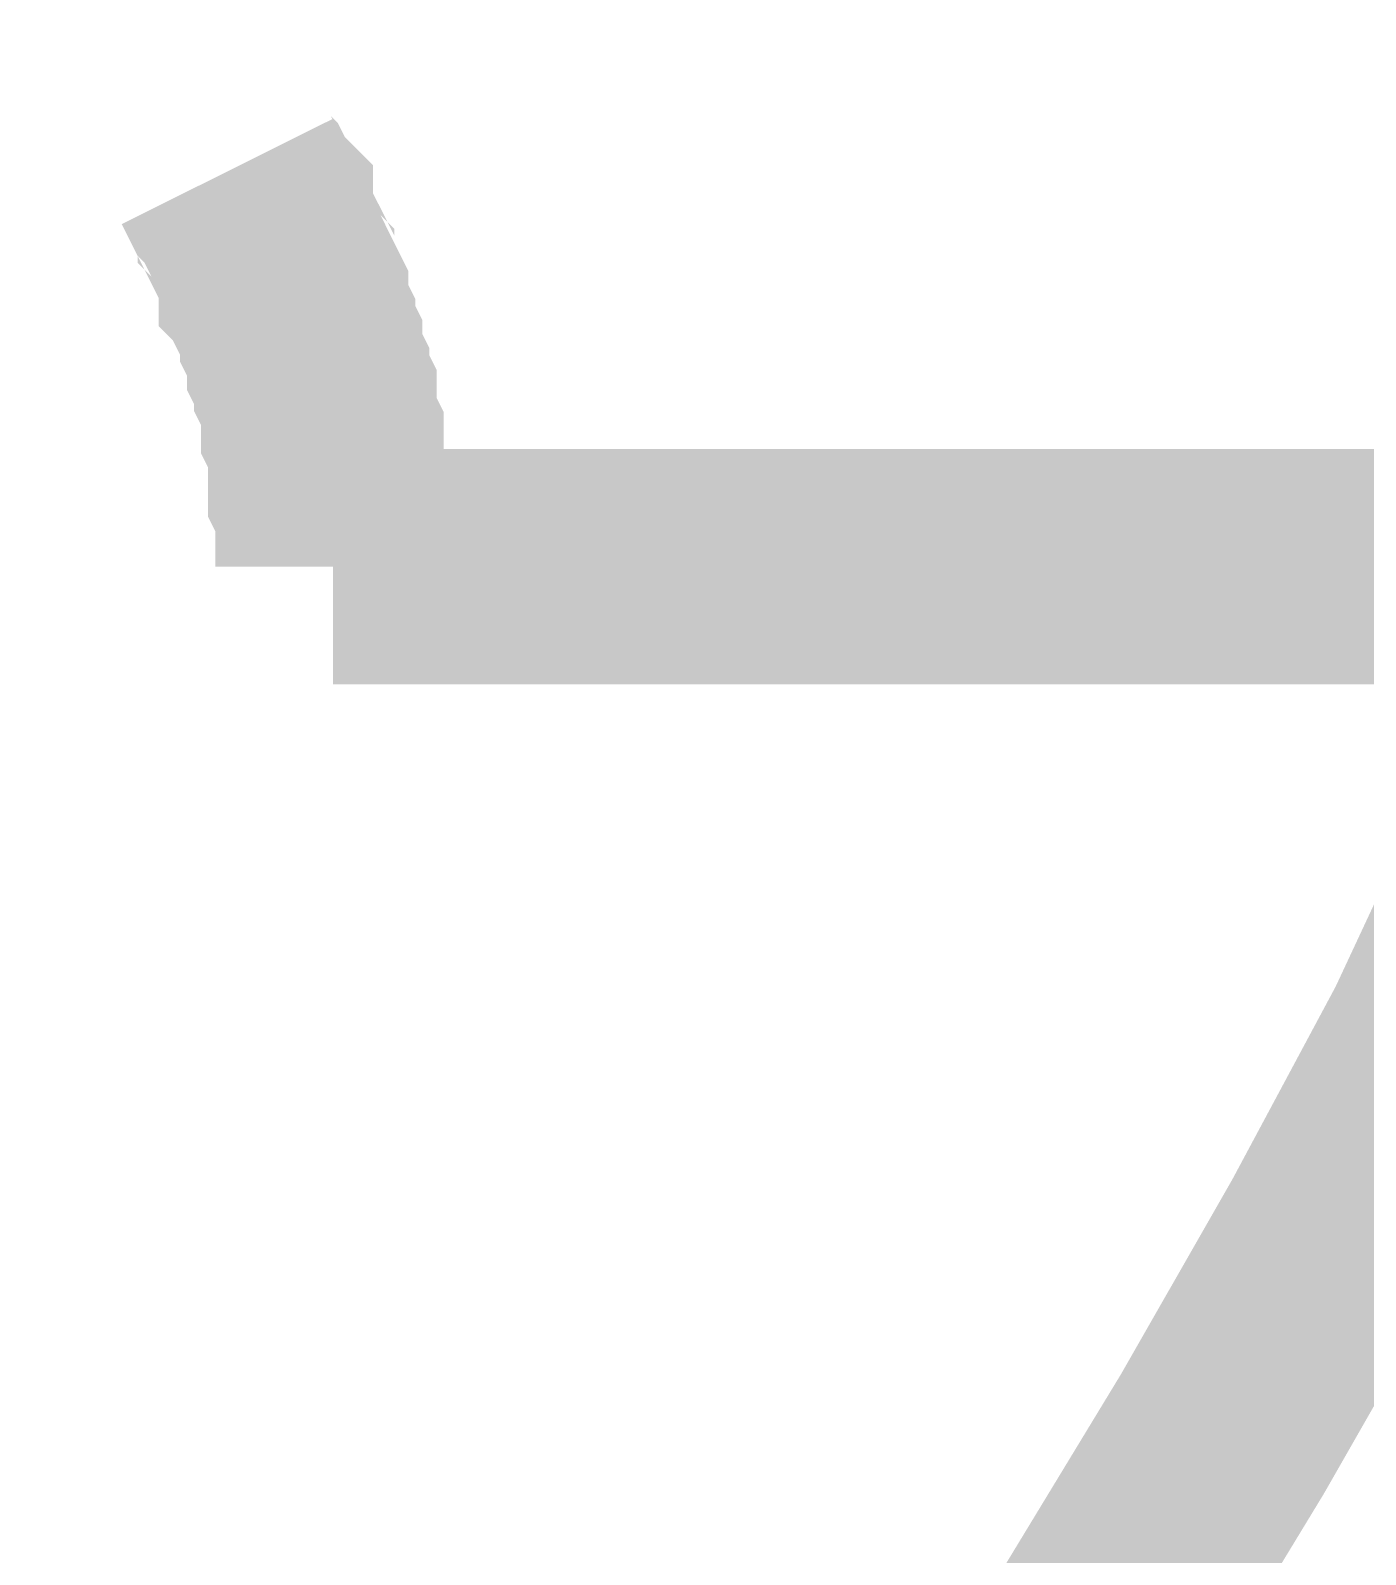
# Model space of a CAD drawing. Header units: inches. Extents: x 0 to 841, y 0 to 594.
# Drawn here: x 514.04 to 518.288, y 56.844 to 61.695 of the extents above; entities that cross this region are included whole.
import ezdxf

# ---------------------------------------------------------------- set-up
doc = ezdxf.new("R2010")
doc.units = ezdxf.units.IN
doc.layers.add('Sheet', color=255, linetype='Continuous')

msp = doc.modelspace()

# ---------------------------------------------------------------- linework, layer by layer
at = {"layer": 'Sheet'}
for points in [[(519.8309, 62.706, 0.7493, 0.7493, 0), (519.6961, 61.9648, 0.7493, 0.7493, 0), (519.5389, 61.2461, 0.7493, 0.7493, 0), (519.3368, 60.5275, 0.7493, 0.7493, 0), (519.0898, 59.8312, 0.7493, 0.7493, 0), (518.8427, 59.1574, 0.7493, 0.7493, 0), (518.5283, 58.4837, 0.7493, 0.7493, 0), (518.1915, 57.8548, 0.7493, 0.7493, 0), (517.8321, 57.226, 0.7493, 0.7493, 0), (517.4504, 56.5971, 0.7493, 0.7493, 0), (517.0237, 56.0132, 0.7493, 0.7493, 0), (516.5745, 55.4517, 0.7493, 0.7493, 0), (516.1029, 54.9127, 0.7493, 0.7493, 0), (515.6088, 54.3961, 0.7493, 0.7493, 0), (515.0923, 53.902, 0.7493, 0.7493, 0), (514.5533, 53.4304, 0.7493, 0.7493, 0), (513.9919, 52.9812, 0.7493, 0.7493, 0), (513.408, 52.5544, 0.7493, 0.7493, 0)], [(513.408, 52.5544, 0.7493, 0.7493, 0), (513.9919, 52.9812, 0.7493, 0.7493, 0), (514.5533, 53.4304, 0.7493, 0.7493, 0), (515.0923, 53.902, 0.7493, 0.7493, 0), (515.6088, 54.3961, 0.7493, 0.7493, 0), (516.1029, 54.9127, 0.7493, 0.7493, 0), (516.5745, 55.4517, 0.7493, 0.7493, 0), (517.0237, 56.0132, 0.7493, 0.7493, 0), (517.4504, 56.5971, 0.7493, 0.7493, 0), (517.8321, 57.226, 0.7493, 0.7493, 0), (518.1915, 57.8548, 0.7493, 0.7493, 0), (518.5283, 58.4837, 0.7493, 0.7493, 0), (518.8427, 59.1574, 0.7493, 0.7493, 0), (519.0898, 59.8312, 0.7493, 0.7493, 0), (519.3368, 60.5275, 0.7493, 0.7493, 0), (519.5389, 61.2461, 0.7493, 0.7493, 0), (519.6961, 61.9648, 0.7493, 0.7493, 0), (519.8309, 62.706, 0.7493, 0.7493, 0)], [(515.0025, 59.9884, 0.7493, 0.7493, 0), (515.0025, 60.0333, 0.7493, 0.7493, 0), (515.0025, 60.0783, 0.7493, 0.7493, 0), (515.0025, 60.1232, 0.7493, 0.7493, 0), (515.0025, 60.1456, 0.7493, 0.7493, 0), (515.0025, 60.1906, 0.7493, 0.7493, 0), (514.98, 60.2355, 0.7493, 0.7493, 0), (514.98, 60.2804, 0.7493, 0.7493, 0), (514.98, 60.3253, 0.7493, 0.7493, 0), (514.98, 60.3702, 0.7493, 0.7493, 0), (514.98, 60.3927, 0.7493, 0.7493, 0), (514.9575, 60.4376, 0.7493, 0.7493, 0), (514.9575, 60.4825, 0.7493, 0.7493, 0), (514.9575, 60.5275, 0.7493, 0.7493, 0), (514.9351, 60.5724, 0.7493, 0.7493, 0), (514.9351, 60.5948, 0.7493, 0.7493, 0), (514.9126, 60.6397, 0.7493, 0.7493, 0), (514.9126, 60.6847, 0.7493, 0.7493, 0), (514.8902, 60.7296, 0.7493, 0.7493, 0), (514.8902, 60.752, 0.7493, 0.7493, 0), (514.8677, 60.797, 0.7493, 0.7493, 0), (514.8677, 60.8419, 0.7493, 0.7493, 0), (514.8453, 60.8868, 0.7493, 0.7493, 0), (514.8228, 60.9093, 0.7493, 0.7493, 0), (514.8228, 60.9542, 0.7493, 0.7493, 0), (514.8003, 60.9991, 0.7493, 0.7493, 0), (514.7779, 61.0216, 0.7493, 0.7493, 0), (514.7554, 61.0665, 0.7493, 0.7493, 0), (514.7554, 61.1114, 0.7493, 0.7493, 0), (514.733, 61.1338, 0.7493, 0.7493, 0), (514.7105, 61.1788, 0.7493, 0.7493, 0), (514.688, 61.2012, 0.7493, 0.7493, 0), (514.6656, 61.2461, 0.7493, 0.7493, 0)], [(515.0025, 59.9884, 0.7493, 0.7493, 0), (520.0105, 59.9884, 0.7493, 0.7493, 0)], [(515.0025, 59.9884, 0.7493, 0.7493, 0), (520.0105, 59.9884, 0.7493, 0.7493, 0), (535.0124, 59.9884, 0.7493, 0.7493, 0), (554.9998, 59.9884, 0.7493, 0.7493, 0)], [(515.0025, 59.9884, 0.2997, 0.2997, 0), (520.0105, 59.9884, 0.2997, 0.2997, 0)]]:
    msp.add_lwpolyline(points, format="xyseb", dxfattribs=at)

doc.saveas('drawing.dxf')
